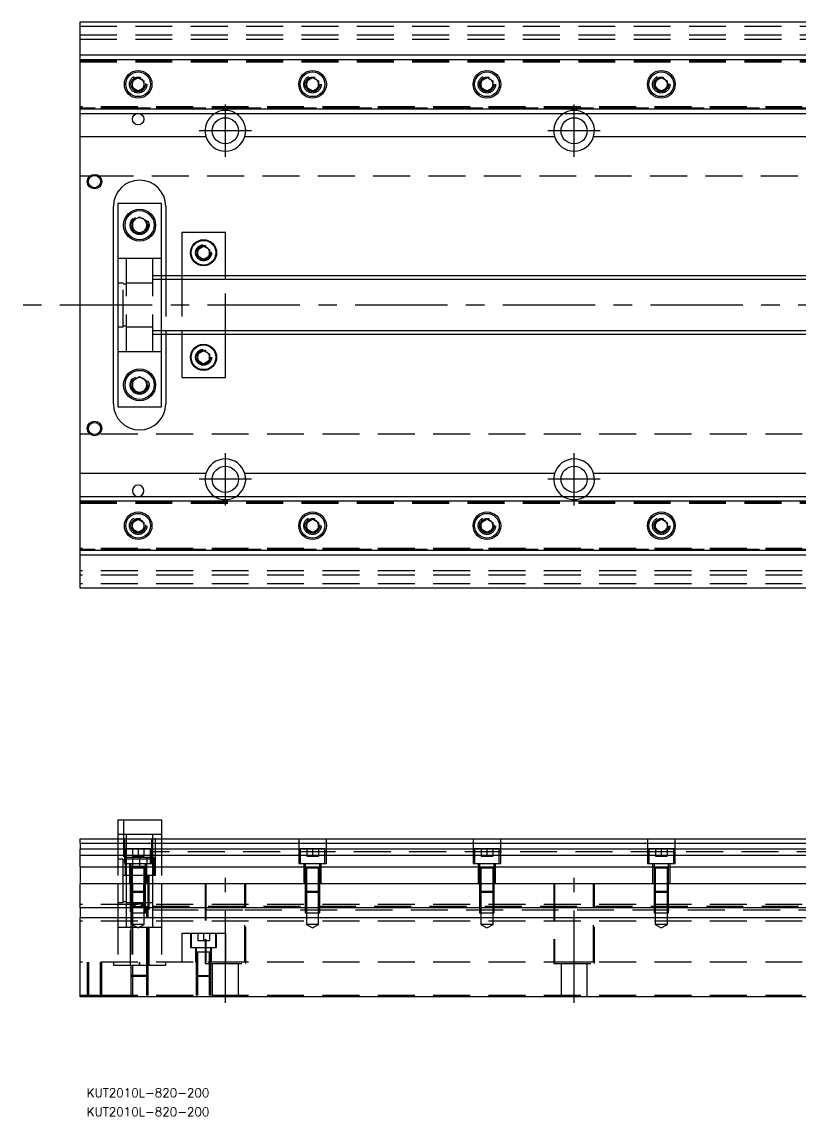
# Model space of a CAD drawing. Extents: x -20 to 1050, y -279 to 102.
# Drawn here: x -20 to 247.7, y -279.3 to 97.5 of the extents above; entities that cross this region are included whole.
import ezdxf

# ---------------------------------------------------------------- set-up
doc = ezdxf.new("R2010")
doc.units = 0
doc.linetypes.add('CENTER', pattern=[50.8, 31.75, -6.35, 6.35, -6.35])
doc.linetypes.add('DASHED', pattern=[19.05, 12.7, -6.35])
doc.layers.get('0').update_dxf_attribs({"linetype": 'CONTINUOUS'})
doc.layers.add('CENTER', color=1, linetype='CENTER')
doc.styles.get("Standard").update_dxf_attribs({"font": 'txt.shx', "height": 3, "bigfont": 'bigfont.shx'})

# ---------------------------------------------------------------- blocks, each defined once
blk = doc.blocks.new('*U2')
at = {"color": 7, "linetype": 'CONTINUOUS'}
blk.add_text('KUT2010L-820-200', height=3, dxfattribs=at).set_placement((2.31, -279.3))
blk = doc.blocks.new('*U3')
at = {"color": 7, "linetype": 'CONTINUOUS'}
blk.add_text('KUT2010L-820-200', height=3, dxfattribs=at).set_placement((2.31, -272.75))

msp = doc.modelspace()

# ---------------------------------------------------------------- linework, layer by layer
at = {"color": 7, "linetype": 'CONTINUOUS'}
for p, q in [((0, 97.5), (310, 97.5)), ((0, 86), (0, 97.5)), ((0, 84.460392), (0, 86)), ((310, 86), (0, 86)), ((0, 67.539608), (0, 84.460392)), ((310, 84.460392), (0, 84.460392)), ((18, 77.1547), (20, 78.309402)), ((18, 74.8453), (18, 77.1547)), ((20, 78.309402), (22, 77.1547)), ((22, 77.1547), (22, 74.8453)), ((78, 77.1547), (80, 78.309402)), ((78, 74.8453), (78, 77.1547)), ((80, 78.309402), (82, 77.1547)), ((82, 77.1547), (82, 74.8453)), ((138, 77.1547), (140, 78.309402)), ((138, 74.8453), (138, 77.1547)), ((140, 78.309402), (142, 77.1547)), ((142, 77.1547), (142, 74.8453)), ((198, 77.1547), (200, 78.309402)), ((198, 74.8453), (198, 77.1547)), ((200, 78.309402), (202, 77.1547)), ((202, 77.1547), (202, 74.8453)), ((20, 73.690598), (18, 74.8453)), ((22, 74.8453), (20, 73.690598)), ((80, 73.690598), (78, 74.8453)), ((82, 74.8453), (80, 73.690598)), ((140, 73.690598), (138, 74.8453)), ((142, 74.8453), (140, 73.690598)), ((200, 73.690598), (198, 74.8453)), ((202, 74.8453), (200, 73.690598)), ((0, 67.539608), (310, 67.539608)), ((0, 66), (0, 67.539608)), ((0, 66), (310, 66)), ((0, 58), (0, 66)), ((0, 58), (43.291796, 58)), ((0, -58), (0, 58)), ((56.708204, 58), (163.291796, 58)), ((176.708204, 58), (283.291796, 58)), ((11.5, -34), (11.5, 34)), ((28, 35), (13, 35)), ((13, 35), (13, -35)), ((28, -35), (28, 35)), ((29.5, 34), (29.5, 10)), ((18, 28.943376), (20.5, 30.386752)), ((20.5, 30.386752), (23, 28.943376)), ((18, 26.056624), (18, 28.943376)), ((23, 28.943376), (23, 26.056624)), ((20.5, 24.613248), (18, 26.056624)), ((23, 26.056624), (20.5, 24.613248)), ((50, 25), (35, 25)), ((35, 25), (35, 10)), ((50, 10), (50, 25)), ((40.5, 19.1547), (42.5, 20.309402)), ((40.5, 16.8453), (40.5, 19.1547)), ((42.5, 20.309402), (44.5, 19.1547)), ((44.5, 19.1547), (44.5, 16.8453)), ((42.5, 15.690598), (40.5, 16.8453)), ((44.5, 16.8453), (42.5, 15.690598)), ((310, 10), (28, 10)), ((28, -10), (310, -10)), ((29.5, -10), (29.5, -34)), ((35, -10), (35, -25)), ((50, -25), (50, -10)), ((40.5, -16.8453), (42.5, -15.690598)), ((40.5, -19.1547), (40.5, -16.8453)), ((42.5, -15.690598), (44.5, -16.8453)), ((44.5, -16.8453), (44.5, -19.1547)), ((42.5, -20.309402), (40.5, -19.1547)), ((44.5, -19.1547), (42.5, -20.309402)), ((18, -26.056624), (20.5, -24.613248)), ((18, -28.943376), (18, -26.056624)), ((20.5, -24.613248), (23, -26.056624)), ((23, -26.056624), (23, -28.943376)), ((35, -25), (50, -25)), ((20.5, -30.386752), (18, -28.943376)), ((23, -28.943376), (20.5, -30.386752)), ((13, -35), (28, -35)), ((0, -66), (0, -58)), ((43.291796, -58), (0, -58)), ((163.291796, -58), (56.708204, -58)), ((283.291796, -58), (176.708204, -58)), ((0, -67.539608), (0, -66)), ((310, -66), (0, -66)), ((0, -84.460392), (0, -67.539608)), ((310, -67.539608), (0, -67.539608)), ((18, -74.8453), (20, -73.690598)), ((18, -77.1547), (18, -74.8453)), ((20, -73.690598), (22, -74.8453)), ((22, -74.8453), (22, -77.1547)), ((78, -74.8453), (80, -73.690598)), ((78, -77.1547), (78, -74.8453)), ((80, -73.690598), (82, -74.8453)), ((82, -74.8453), (82, -77.1547)), ((138, -74.8453), (140, -73.690598)), ((138, -77.1547), (138, -74.8453)), ((140, -73.690598), (142, -74.8453)), ((142, -74.8453), (142, -77.1547)), ((198, -74.8453), (200, -73.690598)), ((198, -77.1547), (198, -74.8453)), ((200, -73.690598), (202, -74.8453)), ((202, -74.8453), (202, -77.1547)), ((20, -78.309402), (18, -77.1547)), ((22, -77.1547), (20, -78.309402)), ((80, -78.309402), (78, -77.1547)), ((82, -77.1547), (80, -78.309402)), ((140, -78.309402), (138, -77.1547)), ((142, -77.1547), (140, -78.309402)), ((200, -78.309402), (198, -77.1547)), ((202, -77.1547), (200, -78.309402)), ((0, -84.460392), (310, -84.460392)), ((0, -86), (0, -84.460392)), ((0, -86), (310, -86)), ((0, -97.5), (0, -86)), ((310, -97.5), (0, -97.5)), ((13, -177.27), (13, -183.77)), ((13, -177.27), (28, -177.27)), ((28, -177.27), (28, -183.77)), ((0, -185.309608), (0, -183.77)), ((0, -183.77), (316.5, -183.77)), ((0, -185.309608), (0, -187.39154)), ((0, -185.309608), (316.5, -185.309608)), ((316.5, -187.39154), (0, -187.39154)), ((0, -189.606666), (0, -187.39154)), ((0, -193.451934), (0, -189.606666)), ((316.5, -189.606666), (0, -189.606666)), ((0, -193.451934), (0, -199.27)), ((0, -193.451934), (316.5, -193.451934)), ((820, -199.27), (0, -199.27)), ((0, -207.57), (0, -199.27)), ((820, -207.57), (0, -207.57)), ((0, -207.57), (0, -210.97)), ((820, -210.97), (0, -210.97)), ((0, -238.27), (0, -210.97)), ((820, -238.27), (0, -238.27))]:
    msp.add_line(p, q, dxfattribs=at)
at = {"color": 3, "linetype": 'DASHED'}
for p, q in [((0, 96), (820, 96)), ((0, 93), (820, 93)), ((0, 91.5), (820, 91.5)), ((0, 84.204452), (310, 84.204452)), ((0, 84.2), (820, 84.2)), ((0, 83.8), (820, 83.8)), ((22.483582, 76.286038), (22.5, 76)), ((77.5, 76), (77.518502, 76.303588)), ((137.5, 76), (137.518502, 76.303588)), ((202.483582, 76.286038), (202.5, 76)), ((820, 68.2), (0, 68.2)), ((820, 67.8), (0, 67.8)), ((310, 67.795548), (0, 67.795548)), ((0, 44.5), (4.359688, 44.5)), ((5.640312, 44.5), (820, 44.5)), ((23.477798, 27.864306), (23.5, 27.5)), ((16, 16), (13, 16)), ((16, -16), (16, 16)), ((25, 16), (16, 16)), ((25, -16), (25, 16)), ((28, 16), (25, 16)), ((44.983582, 18.286038), (45, 18)), ((28, 10), (25, 10)), ((28, 8.75), (25, 8.75)), ((29.5, 10), (29.5, 8.75)), ((29.5, 8.75), (29.5, -8.75)), ((35, 10), (35, 8.75)), ((35, 8.75), (35, -8.75)), ((50, 8.75), (50, 10)), ((50, -8.75), (50, 8.75)), ((14.85, 7.5), (13, 7.5)), ((14.85, -7.5), (14.85, 7.5)), ((16, 7.15), (14.85, 7.15)), ((25, 7.5), (16, 7.5)), ((13, -7.5), (14.85, -7.5)), ((14.85, -7.15), (16, -7.15)), ((16, -7.5), (25, -7.5)), ((25, -8.75), (28, -8.75)), ((25, -10), (28, -10)), ((29.5, -8.75), (29.5, -10)), ((35, -8.75), (35, -10)), ((50, -10), (50, -8.75)), ((13, -16), (16, -16)), ((16, -16), (25, -16)), ((25, -16), (28, -16)), ((40, -18), (40.012884, -17.746512)), ((17.5, -27.5), (17.520026, -27.153944)), ((4.359688, -44.5), (0, -44.5)), ((820, -44.5), (5.640312, -44.5)), ((0, -67.795548), (310, -67.795548)), ((0, -67.8), (820, -67.8)), ((0, -68.2), (820, -68.2)), ((22.483582, -75.713962), (22.5, -76)), ((82.483582, -75.713962), (82.5, -76)), ((142.483582, -75.713962), (142.5, -76)), ((197.5, -76), (197.512884, -75.746512)), ((820, -83.8), (0, -83.8)), ((820, -84.2), (0, -84.2)), ((310, -84.204452), (0, -84.204452)), ((820, -91.5), (0, -91.5)), ((820, -93), (0, -93)), ((820, -96), (0, -96)), ((15, -177.27), (15, -196.27)), ((26, -196.27), (26, -177.27)), ((16, -182.27), (13, -182.27)), ((13, -183.77), (13, -199.27)), ((15.25, -183.77), (15.25, -192.27)), ((16, -183.77), (16, -182.27)), ((25, -182.27), (16, -182.27)), ((16, -187.27), (16, -183.77)), ((24.75, -192.27), (24.75, -183.77)), ((25, -183.77), (25, -182.27)), ((28, -182.27), (25, -182.27)), ((25, -190.27), (25, -183.77)), ((28, -183.77), (28, -199.27)), ((75.25, -183.77), (75.25, -192.27)), ((84.75, -192.27), (84.75, -183.77)), ((135.25, -183.77), (135.25, -192.27)), ((144.75, -192.27), (144.75, -183.77)), ((195.25, -183.77), (195.25, -192.27)), ((204.75, -192.27), (204.75, -183.77)), ((24.25, -187.27), (15.75, -187.27)), ((15.75, -187.27), (15.75, -192.27)), ((16, -190.27), (16, -187.27)), ((18, -187.27), (18, -189.77)), ((20, -187.27), (20, -189.77)), ((22, -187.27), (22, -189.77)), ((24.25, -192.27), (24.25, -187.27)), ((28, -188.27), (25, -188.27)), ((316.5, -188.27), (28, -188.27)), ((84.25, -187.27), (75.75, -187.27)), ((75.75, -187.27), (75.75, -192.27)), ((84.25, -188.27), (75.75, -188.27)), ((78, -187.27), (78, -189.77)), ((80, -187.27), (80, -189.77)), ((82, -187.27), (82, -189.77)), ((84.25, -192.27), (84.25, -187.27)), ((144.25, -187.27), (135.75, -187.27)), ((135.75, -187.27), (135.75, -192.27)), ((144.25, -188.27), (135.75, -188.27)), ((138, -187.27), (138, -189.77)), ((140, -187.27), (140, -189.77)), ((142, -187.27), (142, -189.77)), ((144.25, -192.27), (144.25, -187.27)), ((204.25, -187.27), (195.75, -187.27)), ((195.75, -187.27), (195.75, -192.27)), ((204.25, -188.27), (195.75, -188.27)), ((198, -187.27), (198, -189.77)), ((200, -187.27), (200, -189.77)), ((202, -187.27), (202, -189.77)), ((204.25, -192.27), (204.25, -187.27)), ((14.85, -190.77), (13, -190.77)), ((14.85, -198.27), (14.85, -190.77)), ((15.5, -191.12), (14.85, -191.12)), ((15.75, -190.27), (15.5, -190.27)), ((15.5, -190.27), (15.5, -196.27)), ((15.75, -191.12), (15.5, -191.12)), ((24.25, -190.27), (15.75, -190.27)), ((16, -191.12), (15.75, -191.12)), ((16, -192.27), (16, -190.27)), ((24.25, -190.77), (16, -190.77)), ((18, -189.77), (20, -189.77)), ((18, -190.27), (18, -193.27)), ((20, -189.77), (22, -189.77)), ((20.5, -190.27), (20.5, -193.27)), ((23, -190.27), (23, -192.27)), ((25.5, -190.27), (24.25, -190.27)), ((25, -190.77), (24.25, -190.77)), ((763, -189.52), (25, -189.52)), ((25, -196.27), (25, -190.27)), ((25.5, -196.27), (25.5, -190.27)), ((78, -189.77), (80, -189.77)), ((80, -189.77), (82, -189.77)), ((138, -189.77), (140, -189.77)), ((140, -189.77), (142, -189.77)), ((198, -189.77), (200, -189.77)), ((200, -189.77), (202, -189.77)), ((15.25, -192.27), (24.75, -192.27)), ((16, -196.27), (16, -192.27)), ((17, -192.27), (17, -199.27)), ((17.5, -192.27), (17.5, -193.87)), ((17.5, -193.865), (17.5, -193.87)), ((17.5, -193.87), (17.757448, -193.87)), ((17.757468, -193.87), (17.5, -193.87)), ((17.5, -193.87), (17.5, -193.875)), ((17.5, -193.87), (17.5, -199.26998)), ((22.242552, -193.87), (17.757468, -193.87)), ((17.9, -193.87), (17.9, -199.26998)), ((18, -193.27), (20.5, -193.27)), ((20.5, -193.27), (23, -193.27)), ((22.1, -199.26998), (22.1, -193.87)), ((22.5, -193.87), (22.242552, -193.87)), ((22.242602, -193.87), (22.5, -193.87)), ((22.5, -193.87), (22.5, -192.27)), ((22.5, -193.87), (22.5, -193.865)), ((22.5, -193.875), (22.5, -193.87)), ((22.5, -199.26998), (22.5, -193.87)), ((23, -199.27), (23, -192.27)), ((75.25, -192.27), (84.75, -192.27)), ((77, -192.27), (77, -199.27)), ((77.5, -192.27), (77.5, -193.87)), ((77.5, -193.865), (77.5, -193.87)), ((77.757468, -193.87), (77.5, -193.87)), ((77.5, -193.87), (77.5, -199.26998)), ((77.5, -193.87), (77.5, -193.875)), ((82.242552, -193.87), (77.757468, -193.87)), ((77.9, -193.87), (77.9, -199.26998)), ((82.1, -199.26998), (82.1, -193.87)), ((82.5, -193.87), (82.242552, -193.87)), ((82.5, -193.87), (82.5, -192.27)), ((82.5, -193.87), (82.5, -193.865)), ((82.5, -199.26998), (82.5, -193.87)), ((82.5, -193.875), (82.5, -193.87)), ((83, -199.27), (83, -192.27)), ((135.25, -192.27), (144.75, -192.27)), ((137, -192.27), (137, -199.27)), ((137.5, -192.27), (137.5, -193.87)), ((137.5, -193.865), (137.5, -193.87)), ((137.757468, -193.87), (137.5, -193.87)), ((137.5, -193.87), (137.5, -199.26998)), ((137.5, -193.87), (137.5, -193.875)), ((142.242552, -193.87), (137.757468, -193.87)), ((137.9, -193.87), (137.9, -199.26998)), ((142.1, -199.26998), (142.1, -193.87)), ((142.5, -193.87), (142.242552, -193.87)), ((142.5, -193.87), (142.5, -192.27)), ((142.5, -193.87), (142.5, -193.865)), ((142.5, -199.26998), (142.5, -193.87)), ((142.5, -193.875), (142.5, -193.87)), ((143, -199.27), (143, -192.27)), ((195.25, -192.27), (204.75, -192.27)), ((197, -192.27), (197, -199.27)), ((197.5, -192.27), (197.5, -193.87)), ((197.5, -193.865), (197.5, -193.87)), ((197.757468, -193.87), (197.5, -193.87)), ((197.5, -193.87), (197.5, -199.26998)), ((197.5, -193.87), (197.5, -193.875)), ((202.242552, -193.87), (197.757468, -193.87)), ((197.9, -193.87), (197.9, -199.26998)), ((202.1, -199.26998), (202.1, -193.87)), ((202.5, -193.87), (202.242552, -193.87)), ((202.5, -193.87), (202.5, -192.27)), ((202.5, -193.87), (202.5, -193.865)), ((202.5, -199.26998), (202.5, -193.87)), ((202.5, -193.875), (202.5, -193.87)), ((203, -199.27), (203, -192.27)), ((13, -199.27), (13, -207.57)), ((14.85, -199.27), (14.85, -198.27)), ((14.85, -205.77), (14.85, -199.27)), ((15, -196.27), (26, -196.27)), ((16, -198.27), (16, -196.27)), ((16, -199.27), (16, -198.27)), ((16, -207.57), (16, -199.27)), ((17.25, -196.27), (17.25, -227.27)), ((17.5, -199.27), (17.5, -201.87)), ((17.500006, -199.27), (17.500006, -201.870006)), ((17.9, -199.27), (17.9, -202.27)), ((18, -199.27), (18, -206.27)), ((22, -206.27), (22, -199.27)), ((22.1, -202.27), (22.1, -199.27)), ((22.499994, -201.870006), (22.499994, -199.27)), ((22.5, -201.87), (22.5, -199.27)), ((23.5, -199.27), (23.5, -196.27)), ((23.5, -207.27), (23.5, -199.27)), ((23.75, -227.27), (23.75, -196.27)), ((25, -198.27), (25, -196.27)), ((25, -199.27), (25, -198.27)), ((25, -207.57), (25, -199.27)), ((28, -199.27), (28, -207.57)), ((43, -199.27), (43, -226.77)), ((43.291796, -199.27), (43.291796, -226.27)), ((56.708204, -226.27), (56.708204, -199.27)), ((57, -226.77), (57, -199.27)), ((77.5, -199.27), (77.5, -201.87)), ((77.500006, -199.27), (77.500006, -201.870006)), ((77.9, -199.27), (77.9, -202.27)), ((82.1, -202.27), (82.1, -199.27)), ((82.499994, -201.870006), (82.499994, -199.27)), ((82.5, -201.87), (82.5, -199.27)), ((137.5, -199.27), (137.5, -201.87)), ((137.500006, -199.27), (137.500006, -201.870006)), ((137.9, -199.27), (137.9, -202.27)), ((142.1, -202.27), (142.1, -199.27)), ((142.499994, -201.870006), (142.499994, -199.27)), ((142.5, -201.87), (142.5, -199.27)), ((163, -199.27), (163, -226.77)), ((163.291796, -199.27), (163.291796, -226.27)), ((176.708204, -226.27), (176.708204, -199.27)), ((177, -226.77), (177, -199.27)), ((197.5, -199.27), (197.5, -201.87)), ((197.500006, -199.27), (197.500006, -201.870006)), ((197.9, -199.27), (197.9, -202.27)), ((202.1, -202.27), (202.1, -199.27)), ((202.499994, -201.870006), (202.499994, -199.27)), ((202.5, -201.87), (202.5, -199.27)), ((17.5, -201.87), (22.5, -201.87)), ((17.5, -201.87), (17.9, -202.27)), ((17.500006, -201.87002), (17.500006, -207.57)), ((22.1, -202.27), (17.9, -202.27)), ((17.9, -202.27002), (17.9, -209.27)), ((22.1, -202.27), (22.5, -201.87)), ((22.1, -209.27), (22.1, -202.27002)), ((22.499994, -207.57), (22.499994, -201.87002)), ((77.5, -201.87), (82.5, -201.87)), ((77.5, -201.87), (77.9, -202.27)), ((77.500006, -201.87002), (77.500006, -207.57)), ((82.1, -202.27), (77.9, -202.27)), ((77.9, -202.27002), (77.9, -209.27)), ((82.1, -202.27), (82.5, -201.87)), ((82.1, -209.27), (82.1, -202.27002)), ((82.499994, -207.57), (82.499994, -201.87002)), ((137.5, -201.87), (142.5, -201.87)), ((137.5, -201.87), (137.9, -202.27)), ((137.500006, -201.87002), (137.500006, -207.57)), ((142.1, -202.27), (137.9, -202.27)), ((137.9, -202.27002), (137.9, -209.27)), ((142.1, -202.27), (142.5, -201.87)), ((142.1, -209.27), (142.1, -202.27002)), ((142.499994, -207.57), (142.499994, -201.87002)), ((197.5, -201.87), (202.5, -201.87)), ((197.5, -201.87), (197.9, -202.27)), ((197.500006, -201.87002), (197.500006, -207.57)), ((202.1, -202.27), (197.9, -202.27)), ((197.9, -202.27002), (197.9, -209.27)), ((202.1, -202.27), (202.5, -201.87)), ((202.1, -209.27), (202.1, -202.27002)), ((202.499994, -207.57), (202.499994, -201.87002)), ((820, -206.42), (0, -206.42)), ((13, -205.77), (14.85, -205.77)), ((14.85, -205.42), (16, -205.42)), ((16, -205.77), (17.5, -205.77)), ((17.5, -205.77), (22.499994, -205.77)), ((22, -206.27), (18, -206.27)), ((18, -206.27), (20, -207.4247)), ((20, -207.4247), (22, -206.27)), ((22.499994, -205.77), (23.5, -205.77)), ((23.5, -205.77), (25, -205.77)), ((25, -207.02), (763, -207.02)), ((13, -207.57), (13, -210.97)), ((13, -210.97), (13, -227.27)), ((16, -210.97), (16, -207.57)), ((16, -214.27), (16, -210.97)), ((17.5, -207.27), (17.84965, -207.27)), ((17.849602, -207.27), (17.5, -207.27)), ((17.5, -209.27002), (17.5, -210.97)), ((17.5, -210.97), (17.5, -227.26998)), ((17.500006, -207.57), (17.500006, -209.27)), ((17.500006, -209.27), (22.499994, -209.27)), ((22.500266, -207.27), (17.849602, -207.27)), ((17.9, -209.27), (17.9, -213.27)), ((18, -207.27), (18, -207.57)), ((18, -207.57), (18, -209.27)), ((18, -209.27), (18, -210.97)), ((18, -210.97), (18, -227.26998)), ((22.1, -213.27), (22.1, -209.27)), ((23.500006, -207.27), (22.499994, -207.27)), ((22.499994, -209.27), (22.499994, -207.57)), ((23.15035, -207.27), (22.500266, -207.27)), ((23, -207.57), (23, -207.27)), ((23, -210.97), (23, -207.57)), ((23, -227.26998), (23, -210.97)), ((23.150204, -207.27), (23.5, -207.27)), ((23.5, -207.27), (23.15035, -207.27)), ((23.5, -207.27), (23.5, -207.265)), ((23.5, -207.275), (23.5, -207.27)), ((23.5, -207.57), (23.5, -207.27)), ((23.5, -210.97), (23.5, -207.57)), ((23.5, -227.26998), (23.5, -210.97)), ((25, -210.97), (25, -207.57)), ((25, -208.27), (28, -208.27)), ((25, -214.27), (25, -210.97)), ((28, -207.57), (28, -210.97)), ((28, -208.27), (43.291796, -208.27)), ((28, -210.97), (28, -227.27)), ((43.291796, -208.27), (56.708204, -208.27)), ((56.708204, -208.27), (358.5, -208.27)), ((77.500006, -207.57), (77.500006, -209.27)), ((77.500006, -208.27), (82.499994, -208.27)), ((77.500006, -209.27), (82.499994, -209.27)), ((77.9, -209.27), (77.9, -213.27)), ((82.1, -213.27), (82.1, -209.27)), ((82.499994, -209.27), (82.499994, -207.57)), ((137.500006, -207.57), (137.500006, -209.27)), ((137.500006, -208.27), (142.499994, -208.27)), ((137.500006, -209.27), (142.499994, -209.27)), ((137.9, -209.27), (137.9, -213.27)), ((142.1, -213.27), (142.1, -209.27)), ((142.499994, -209.27), (142.499994, -207.57)), ((197.500006, -207.57), (197.500006, -209.27)), ((197.500006, -208.27), (202.499994, -208.27)), ((197.500006, -209.27), (202.499994, -209.27)), ((197.9, -209.27), (197.9, -213.27)), ((202.1, -213.27), (202.1, -209.27)), ((202.499994, -209.27), (202.499994, -207.57)), ((820, -212.12), (0, -212.12)), ((13, -214.27), (16, -214.27)), ((16, -214.27), (17.5, -214.27)), ((17.5, -214.27), (18, -214.27)), ((22.1, -213.27), (17.9, -213.27)), ((17.9, -213.27), (20, -214.482436)), ((18, -214.27), (23, -214.27)), ((20, -214.482436), (22.1, -213.27)), ((23, -214.27), (23.5, -214.27)), ((23.5, -214.27), (25, -214.27)), ((25, -214.27), (28, -214.27)), ((82.1, -213.27), (77.9, -213.27)), ((77.9, -213.27), (80, -214.482436)), ((80, -214.482436), (82.1, -213.27)), ((142.1, -213.27), (137.9, -213.27)), ((137.9, -213.27), (140, -214.482436)), ((140, -214.482436), (142.1, -213.27)), ((202.1, -213.27), (197.9, -213.27)), ((197.9, -213.27), (200, -214.482436)), ((200, -214.482436), (202.1, -213.27)), ((35, -216.27), (35, -226.27)), ((35, -216.27), (43.291796, -216.27)), ((38, -216.27), (38, -221.27)), ((38.25, -216.27), (38.25, -221.27)), ((40.5, -216.27), (40.5, -218.77)), ((42.5, -216.27), (42.5, -218.77)), ((43.291796, -216.27), (50, -216.27)), ((44.5, -216.27), (44.5, -218.77)), ((46.75, -221.27), (46.75, -216.27)), ((47, -221.27), (47, -216.27)), ((50, -216.27), (50, -226.27)), ((38, -221.27), (47, -221.27)), ((39.75, -221.27), (39.75, -226.27)), ((40, -221.27), (40, -222.875)), ((40.5, -218.77), (42.5, -218.77)), ((42.5, -218.77), (44.5, -218.77)), ((45, -222.875), (45, -221.27)), ((45.25, -226.27), (45.25, -221.27)), ((40, -222.865), (40, -226.26998)), ((40, -222.87), (40.257448, -222.87)), ((40.257468, -222.87), (40, -222.87)), ((44.742552, -222.87), (40.257468, -222.87)), ((40.4, -222.87), (40.4, -226.26998)), ((44.6, -226.26998), (44.6, -222.87)), ((45, -222.87), (44.742552, -222.87)), ((44.742602, -222.87), (45, -222.87)), ((45, -226.26998), (45, -222.865)), ((820, -226.27), (0, -226.27)), ((2.500006, -226.27), (2.500006, -237.77)), ((2.9, -226.27), (2.9, -237.77)), ((7.1, -237.77), (7.1, -226.27)), ((7.499994, -237.77), (7.499994, -226.27)), ((11.5, -226.27), (11.5, -227.27)), ((11.5, -227.27), (20.5, -227.27)), ((17.5, -227.27), (17.5, -230.77)), ((17.500006, -227.27), (17.500006, -230.770006)), ((18, -227.27), (18, -231.27)), ((20.5, -226.27), (20.5, -227.27)), ((20.5, -227.27), (20.5, -226.27)), ((20.5, -227.27), (29.5, -227.27)), ((23, -231.27), (23, -227.27)), ((23.499994, -230.770006), (23.499994, -227.27)), ((23.5, -230.77), (23.5, -227.27)), ((29.5, -227.27), (29.5, -226.27)), ((40, -226.27), (40, -230.87)), ((40.000006, -226.27), (40.000006, -230.870006)), ((40.4, -226.27), (40.4, -231.27)), ((43, -226.77), (57, -226.77)), ((56.708204, -226.27), (43.291796, -226.27)), ((44.6, -231.27), (44.6, -226.27)), ((44.999994, -230.870006), (44.999994, -226.27)), ((45, -230.87), (45, -226.27)), ((45.5, -226.77), (45.5, -238.27)), ((54.5, -238.27), (54.5, -226.77)), ((163, -226.77), (177, -226.77)), ((176.708204, -226.27), (163.291796, -226.27)), ((165.5, -226.77), (165.5, -238.27)), ((174.5, -238.27), (174.5, -226.77)), ((17.5, -230.77), (23.5, -230.77)), ((17.5, -230.77), (18, -231.27)), ((17.500006, -230.77002), (17.500006, -237.77)), ((23, -231.27), (18, -231.27)), ((18, -231.27002), (18, -237.77)), ((23, -231.27), (23.5, -230.77)), ((23, -237.77), (23, -231.27002)), ((23.499994, -237.77), (23.499994, -230.77002)), ((40, -230.87), (45, -230.87)), ((40, -230.87), (40.4, -231.27)), ((40.000006, -230.87002), (40.000006, -237.77)), ((44.6, -231.27), (40.4, -231.27)), ((40.4, -231.27002), (40.4, -237.77)), ((44.6, -231.27), (45, -230.87)), ((44.6, -237.77), (44.6, -231.27002)), ((44.999994, -237.77), (44.999994, -230.87002)), ((3.500008, -237.77), (0, -237.77)), ((2.500006, -237.77), (3.500008, -237.77)), ((3.500008, -237.77), (3.500008, -238.27)), ((4.359688, -237.77), (3.500008, -237.77)), ((5.640312, -237.77), (4.359688, -237.77)), ((4.359688, -238.27), (4.359688, -237.77)), ((5.640312, -237.77), (5.640312, -238.27)), ((6.499992, -237.77), (5.640312, -237.77)), ((6.499992, -238.27), (6.499992, -237.77)), ((6.499992, -237.77), (7.499994, -237.77)), ((820, -237.77), (6.499992, -237.77))]:
    msp.add_line(p, q, dxfattribs=at)
at = {"color": 3, "linetype": 'CONTINUOUS'}
for p, q in [((310, 8.75), (28, 8.75)), ((28, -8.75), (310, -8.75))]:
    msp.add_line(p, q, dxfattribs=at)
at = {"color": 7, "linetype": 'CONTINUOUS'}
for centre, radius in [((20, 76), 4.75), ((20, 76), 4.25), ((80, 76), 4.75), ((80, 76), 4.25), ((140, 76), 4.75), ((140, 76), 4.25), ((200, 76), 4.75), ((200, 76), 4.25), ((20, 64), 2), ((50, 60), 4.5), ((170, 60), 4.5), ((5, 42.5), 2.1), ((20.5, 27.5), 5.5), ((20.5, 27.5), 5), ((42.5, 18), 4.5), ((42.5, 18), 4.25), ((42.5, -18), 4.5), ((42.5, -18), 4.25), ((20.5, -27.5), 5.5), ((20.5, -27.5), 5), ((5, -42.5), 2.1), ((50, -60), 4.5), ((170, -60), 4.5), ((20, -76), 4.75), ((80, -76), 4.75), ((140, -76), 4.75), ((200, -76), 4.75), ((20, -76), 4.25), ((80, -76), 4.25), ((140, -76), 4.25), ((200, -76), 4.25)]:
    msp.add_circle(centre, radius, dxfattribs=at)
at = {"color": 3, "linetype": 'DASHED'}
for centre, radius in [((20, 76), 3), ((20, 76), 2.5), ((80, 76), 3), ((80, 76), 2.5), ((140, 76), 3), ((140, 76), 2.5), ((200, 76), 3), ((200, 76), 2.5), ((20.5, 27.5), 3.25), ((20.5, 27.5), 3), ((42.5, 18), 2.75), ((42.5, 18), 2.5), ((42.5, -18), 2.75), ((42.5, -18), 2.5), ((20.5, -27.5), 3.25), ((20.5, -27.5), 3), ((20, -76), 3), ((20, -76), 2.5), ((80, -76), 3), ((80, -76), 2.5), ((140, -76), 3), ((140, -76), 2.5), ((200, -76), 3), ((200, -76), 2.5)]:
    msp.add_circle(centre, radius, dxfattribs=at)
at = {"color": 3, "linetype": 'CONTINUOUS'}
for centre in [(5, 42.5), (5, -42.5)]:
    msp.add_circle(centre, 2.5, dxfattribs=at)
at = {"color": 7, "linetype": 'CONTINUOUS'}
for centre, radius, start, end in [((20, 76), 2.1, 162.24721, 180), ((20, 76), 2.1, 180, 197.75279), ((20, 76), 2.1, 137.75279, 162.24721), ((20, 76), 2.1, 197.75279, 222.24721), ((20, 76), 2.1, 102.24721, 137.75279), ((20, 76), 2.1, 77.75279, 102.24721), ((20, 76), 2.1, 42.24721, 77.75279), ((20, 76), 2.1, 17.75279, 42.24721), ((20, 76), 2.1, 317.75279, 342.24721), ((20, 76), 2.1, 342.24721, 17.75279), ((80, 76), 2.1, 162.24721, 180), ((80, 76), 2.1, 180, 197.75279), ((80, 76), 2.1, 137.75279, 162.24721), ((80, 76), 2.1, 197.75279, 222.24721), ((80, 76), 2.1, 102.24721, 137.75279), ((80, 76), 2.1, 77.75279, 102.24721), ((80, 76), 2.1, 42.24721, 77.75279), ((80, 76), 2.1, 17.75279, 42.24721), ((80, 76), 2.1, 317.75279, 342.24721), ((80, 76), 2.1, 342.24721, 17.75279), ((140, 76), 2.1, 162.24721, 180), ((140, 76), 2.1, 180, 197.75279), ((140, 76), 2.1, 137.75279, 162.24721), ((140, 76), 2.1, 197.75279, 222.24721), ((140, 76), 2.1, 102.24721, 137.75279), ((140, 76), 2.1, 77.75279, 102.24721), ((140, 76), 2.1, 42.24721, 77.75279), ((140, 76), 2.1, 17.75279, 42.24721), ((140, 76), 2.1, 317.75279, 342.24721), ((140, 76), 2.1, 342.24721, 17.75279), ((200, 76), 2.1, 162.24721, 180), ((200, 76), 2.1, 180, 197.75279), ((200, 76), 2.1, 137.75279, 162.24721), ((200, 76), 2.1, 197.75279, 222.24721), ((200, 76), 2.1, 102.24721, 137.75279), ((200, 76), 2.1, 77.75279, 102.24721), ((200, 76), 2.1, 42.24721, 77.75279), ((200, 76), 2.1, 17.75279, 42.24721), ((200, 76), 2.1, 317.75279, 342.24721), ((200, 76), 2.1, 342.24721, 17.75279), ((20, 76), 2.1, 222.24721, 257.75279), ((20, 76), 2.1, 257.75279, 282.24721), ((20, 76), 2.1, 282.24721, 317.75279), ((80, 76), 2.1, 222.24721, 257.75279), ((80, 76), 2.1, 257.75279, 282.24721), ((80, 76), 2.1, 282.24721, 317.75279), ((140, 76), 2.1, 222.24721, 257.75279), ((140, 76), 2.1, 257.75279, 282.24721), ((140, 76), 2.1, 282.24721, 317.75279), ((200, 76), 2.1, 222.24721, 257.75279), ((200, 76), 2.1, 257.75279, 282.24721), ((200, 76), 2.1, 282.24721, 317.75279), ((50, 60), 7, 121.002719, 196.60155), ((50, 60), 7, 343.39845, 58.997281), ((170, 60), 7, 121.002719, 196.60155), ((170, 60), 7, 343.39845, 58.997281), ((50, 60), 7, 196.60155, 343.39845), ((170, 60), 7, 196.60155, 343.39845), ((20.5, 34), 9, 90, 180), ((20.5, 34), 9, 0, 90), ((20.5, 27.5), 2.5, 120, 180), ((20.5, 27.5), 2.5, 180, 240), ((20.5, 27.5), 2.5, 60, 120), ((20.5, 27.5), 2.5, 0, 60), ((20.5, 27.5), 2.5, 300, 0), ((20.5, 27.5), 2.5, 240, 300), ((42.5, 18), 2.1, 137.75279, 162.24721), ((42.5, 18), 2.1, 102.24721, 137.75279), ((42.5, 18), 2.1, 77.75279, 102.24721), ((42.5, 18), 2.1, 42.24721, 77.75279), ((42.5, 18), 2.1, 17.75279, 42.24721), ((42.5, 18), 2.1, 162.24721, 180), ((42.5, 18), 2.1, 180, 197.75279), ((42.5, 18), 2.1, 197.75279, 222.24721), ((42.5, 18), 2.1, 222.24721, 257.75279), ((42.5, 18), 2.1, 257.75279, 282.24721), ((42.5, 18), 2.1, 282.24721, 317.75279), ((42.5, 18), 2.1, 317.75279, 342.24721), ((42.5, 18), 2.1, 342.24721, 17.75279), ((42.5, -18), 2.1, 162.24721, 180), ((42.5, -18), 2.1, 180, 197.75279), ((42.5, -18), 2.1, 137.75279, 162.24721), ((42.5, -18), 2.1, 197.75279, 222.24721), ((42.5, -18), 2.1, 102.24721, 137.75279), ((42.5, -18), 2.1, 77.75279, 102.24721), ((42.5, -18), 2.1, 42.24721, 77.75279), ((42.5, -18), 2.1, 17.75279, 42.24721), ((42.5, -18), 2.1, 317.75279, 342.24721), ((42.5, -18), 2.1, 342.24721, 17.75279), ((42.5, -18), 2.1, 222.24721, 257.75279), ((42.5, -18), 2.1, 257.75279, 282.24721), ((42.5, -18), 2.1, 282.24721, 317.75279), ((20.5, -27.5), 2.5, 120, 180), ((20.5, -27.5), 2.5, 60, 120), ((20.5, -27.5), 2.5, 0, 60), ((20.5, -27.5), 2.5, 180, 240), ((20.5, -27.5), 2.5, 240, 300), ((20.5, -27.5), 2.5, 300, 0), ((20.5, -34), 9, 180, 270), ((20.5, -34), 9, 270, 0), ((50, -60), 7, 16.60155, 163.39845), ((170, -60), 7, 16.60155, 163.39845), ((50, -60), 7, 163.39845, 238.997281), ((50, -60), 7, 301.002719, 16.60155), ((170, -60), 7, 163.39845, 238.997281), ((170, -60), 7, 301.002719, 16.60155), ((20, -64), 2, 90, 270), ((20, -64), 2, 270, 90), ((20, -76), 2.1, 137.75279, 162.24721), ((20, -76), 2.1, 102.24721, 137.75279), ((20, -76), 2.1, 77.75279, 102.24721), ((20, -76), 2.1, 42.24721, 77.75279), ((20, -76), 2.1, 17.75279, 42.24721), ((80, -76), 2.1, 137.75279, 162.24721), ((80, -76), 2.1, 102.24721, 137.75279), ((80, -76), 2.1, 77.75279, 102.24721), ((80, -76), 2.1, 42.24721, 77.75279), ((80, -76), 2.1, 17.75279, 42.24721), ((140, -76), 2.1, 137.75279, 162.24721), ((140, -76), 2.1, 102.24721, 137.75279), ((140, -76), 2.1, 77.75279, 102.24721), ((140, -76), 2.1, 42.24721, 77.75279), ((140, -76), 2.1, 17.75279, 42.24721), ((200, -76), 2.1, 137.75279, 162.24721), ((200, -76), 2.1, 102.24721, 137.75279), ((200, -76), 2.1, 77.75279, 102.24721), ((200, -76), 2.1, 42.24721, 77.75279), ((200, -76), 2.1, 17.75279, 42.24721), ((20, -76), 2.1, 162.24721, 180), ((20, -76), 2.1, 180, 197.75279), ((20, -76), 2.1, 197.75279, 222.24721), ((20, -76), 2.1, 222.24721, 257.75279), ((20, -76), 2.1, 257.75279, 282.24721), ((20, -76), 2.1, 282.24721, 317.75279), ((20, -76), 2.1, 317.75279, 342.24721), ((20, -76), 2.1, 342.24721, 17.75279), ((80, -76), 2.1, 162.24721, 180), ((80, -76), 2.1, 180, 197.75279), ((80, -76), 2.1, 197.75279, 222.24721), ((80, -76), 2.1, 222.24721, 257.75279), ((80, -76), 2.1, 257.75279, 282.24721), ((80, -76), 2.1, 282.24721, 317.75279), ((80, -76), 2.1, 317.75279, 342.24721), ((80, -76), 2.1, 342.24721, 17.75279), ((140, -76), 2.1, 162.24721, 180), ((140, -76), 2.1, 180, 197.75279), ((140, -76), 2.1, 197.75279, 222.24721), ((140, -76), 2.1, 222.24721, 257.75279), ((140, -76), 2.1, 257.75279, 282.24721), ((140, -76), 2.1, 282.24721, 317.75279), ((140, -76), 2.1, 317.75279, 342.24721), ((140, -76), 2.1, 342.24721, 17.75279), ((200, -76), 2.1, 162.24721, 180), ((200, -76), 2.1, 180, 197.75279), ((200, -76), 2.1, 197.75279, 222.24721), ((200, -76), 2.1, 222.24721, 257.75279), ((200, -76), 2.1, 257.75279, 282.24721), ((200, -76), 2.1, 282.24721, 317.75279), ((200, -76), 2.1, 317.75279, 342.24721), ((200, -76), 2.1, 342.24721, 17.75279)]:
    msp.add_arc(centre, radius, start, end, dxfattribs=at)
at = {"color": 3, "linetype": 'DASHED'}
for centre, start, end in [((50, 60), 58.997281, 121.002719), ((170, 60), 58.997281, 121.002719), ((50, -60), 238.997281, 301.002719), ((170, -60), 238.997281, 301.002719)]:
    msp.add_arc(centre, 7, start, end, dxfattribs=at)
at = {"layer": 'CENTER', "color": 1, "linetype": 'CENTER'}
for p, q in [((50, 51), (50, 69)), ((170, 51), (170, 69)), ((59, 60), (41, 60)), ((179, 60), (161, 60)), ((888.445, 0), (-20, 0)), ((50, -69), (50, -51)), ((170, -69), (170, -51)), ((59, -60), (41, -60)), ((179, -60), (161, -60)), ((50, -240.27), (50, -197.27)), ((170, -240.27), (170, -197.27))]:
    msp.add_line(p, q, dxfattribs=at)

# ---------------------------------------------------------------- block references
at = {"color": 7, "linetype": 'CONTINUOUS'}
for name in ['*U3', '*U2']:
    msp.add_blockref(name, (0, 0), dxfattribs=at)

doc.saveas('drawing.dxf')
